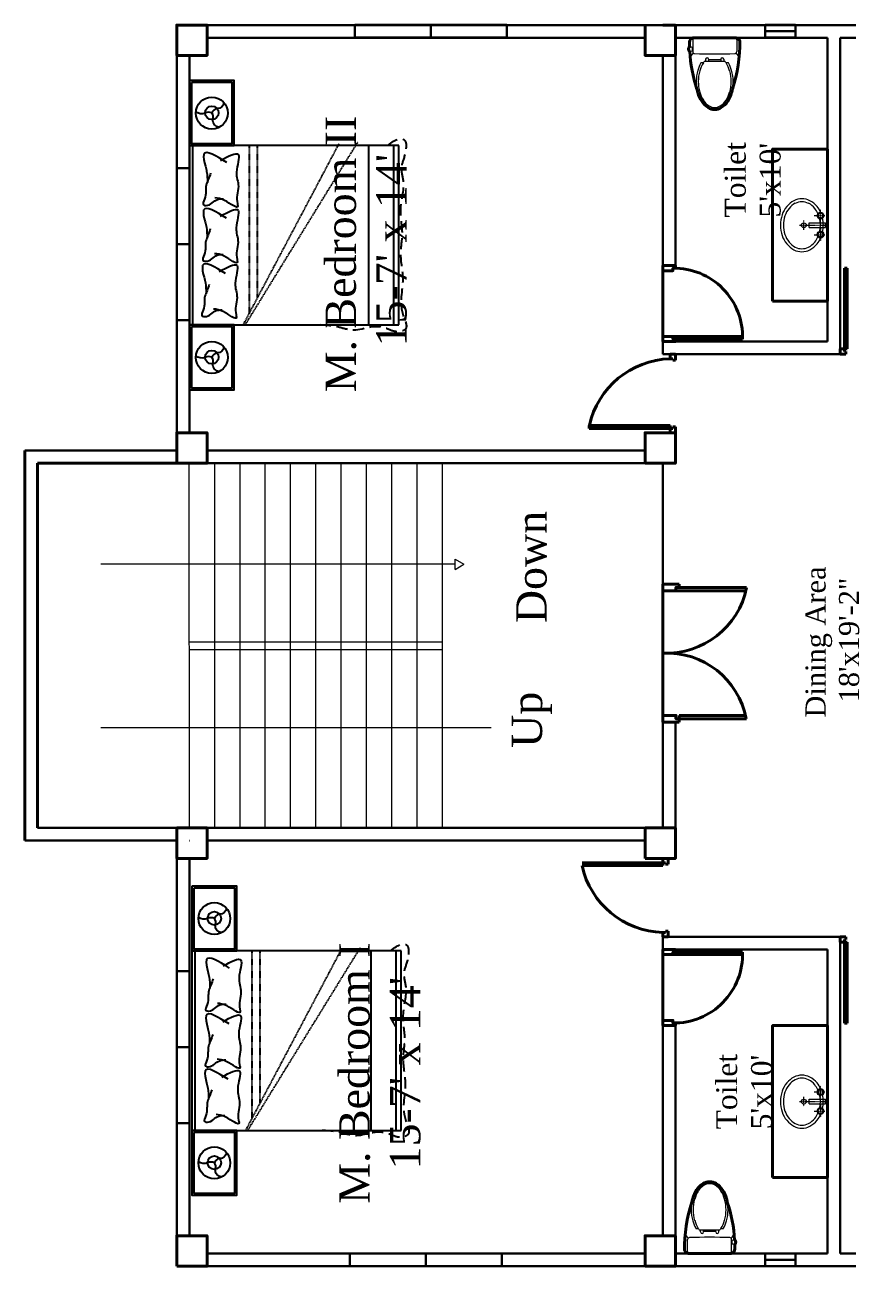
# Model space of a CAD drawing. Header units: inches. Extents: x -79350 to 491628, y -93215 to 155882.
# Drawn here: x -79350 to -79025.2, y -11001.9 to -10511.8 of the extents above; entities that cross this region are included whole.
import ezdxf

# ---------------------------------------------------------------- set-up
doc = ezdxf.new("R2010")
doc.units = ezdxf.units.IN
doc.header["$MEASUREMENT"] = 0
doc.linetypes.add('DASHDOT2', pattern=[0.5, 0.25, -0.125, 0, -0.125])
doc.linetypes.add('DASHED2', pattern=[0.375, 0.25, -0.125])
doc.layers.get('0').update_dxf_attribs({"lineweight": 30})
for name, color, linetype, lineweight in [('Column', 1, 'Continuous', 30), ('Letter', 7, 'Continuous', 20), ('LINE', 7, 'Continuous', 20), ('SANITARY', 42, 'Continuous', 13)]:
    doc.layers.add(name, color=color, linetype=linetype, lineweight=lineweight)
doc.layers.add('Door', color=7, linetype='Continuous', lineweight=40, true_color=0x763422)
doc.layers.add('Window', color=7, linetype='Continuous', lineweight=30, true_color=0x6b99dd)
for name, color, linetype in [('FURHATCH', 57, 'Continuous'), ('FURNITURE', 53, 'Continuous'), ('Stairs', 7, 'Continuous'), ('Wall', 7, 'Continuous')]:
    doc.layers.add(name, color=color, linetype=linetype)
doc.styles.get("Standard").update_dxf_attribs({"font": 'times.ttf', "height": 12})

# ---------------------------------------------------------------- blocks, each defined once
blk = doc.blocks.new('d30')
at = {"layer": 'Door', "ltscale": 0.3}
for p, q in [((37959.6, 7135.13), (37959.6, 7162.63)), ((37960.6, 7135.13), (37960.6, 7162.63)), ((37931.6, 7131.13), (37933.6, 7131.13)), ((37933.6, 7131.13), (37959.6, 7131.13)), ((37959.6, 7131.13), (37961.6, 7131.13))]:
    blk.add_line(p, q, dxfattribs=at)
for points in [[(37931.6, 7131.13), (37931.6, 7136.13), (37932.6, 7136.13), (37932.6, 7135.13), (37933.6, 7135.13), (37933.6, 7131.13)], [(37961.6, 7131.13), (37961.6, 7136.13), (37960.6, 7136.13), (37960.6, 7135.13), (37959.6, 7135.13), (37959.6, 7131.13)]]:
    blk.add_lwpolyline(points, dxfattribs=at)
blk.add_arc((37959.69, 7135.55), 27.09, 88.0728, 180.8948, dxfattribs=at)
blk = doc.blocks.new('A$Cd981bfd4')
at = {"layer": 'Door', "ltscale": 0.3}
for p, q in [((20.56, 42), (25.56, 42)), ((25.56, 42), (25.56, 40)), ((0, 41), (20.56, 41)), ((0, 40), (20.56, 40)), ((20.56, 40), (20.56, 41)), ((25.56, 40), (25.56, 21)), ((25.56, 2), (25.56, 21)), ((0, 2), (21.56, 2)), ((0, 1), (21.56, 1)), ((20.56, 0), (25.56, 0))]:
    blk.add_line(p, q, dxfattribs=at)
for points in [[(25.56, 42), (25.56, 40), (21.56, 40), (21.56, 41), (20.56, 41), (20.56, 42)], [(25.56, 0), (25.56, 2), (21.56, 2), (21.56, 1), (20.56, 1), (20.56, 0)]]:
    blk.add_lwpolyline(points, dxfattribs=at)
for centre, radius, start, end in [((24.32, 45.55), 24.58, 190.6572, 272.9002), ((24.43, -3.89), 24.91, 87.3888, 168.6891)]:
    blk.add_arc(centre, radius, start, end, dxfattribs=at)
blk = doc.blocks.new('yq_bed_01')
at = {"linetype": 'Continuous', "ltscale": 1000}
for p, q in [((2100, 900), (0, 900)), ((0, 900), (0, -900)), ((2100, -900), (2100, 900)), ((0, -900), (2100, -900))]:
    blk.add_line(p, q, dxfattribs=at)
at = {"linetype": 'Continuous'}
for points in [[(0, 1550), (0, 900), (450, 900), (450, 1550)], [(0, -900), (0, -1550), (450, -1550), (450, -900)]]:
    blk.add_lwpolyline(points, close=True, dxfattribs=at)
for centre in [(225, 1225), (225, -1225)]:
    blk.add_circle(centre, 160, dxfattribs=at)
at = {"layer": 'FURHATCH', "linetype": 'Continuous', "ltscale": 1000}
for p, q in [((30, 900), (30, -900)), ((1800, -900), (1800, 900)), ((2050, -900), (2050, 900))]:
    blk.add_line(p, q, dxfattribs=at)
at = {"layer": 'FURHATCH', "linetype": 'DASHED2', "ltscale": 0.5}
for p, q in [((540, -900), (1504, 921)), ((560, -900), (1689, 931)), ((600, 900), (600, -782)), ((680, 900), (680, -625))]:
    blk.add_line(p, q, dxfattribs=at)
at = {"layer": 'FURHATCH', "linetype": 'Continuous'}
for points in [[(20, 1530), (20, 920), (430, 920), (430, 1530)], [(20, -920), (20, -1530), (430, -1530), (430, -920)]]:
    blk.add_lwpolyline(points, close=True, dxfattribs=at)
for points in [[(346, 1329, -0.398826), (280, 1270, 0.069197), (273, 1269, 0.240714), (225, 1227, -0.240714)], [(225, 1227, 0.228099), (158, 1225, -0.317646), (66, 1242)], [(300, 1084, -0.414712), (235, 1160, 0.258086), (225, 1227)], [(225, -1223, 0.228099), (158, -1225, -0.317646), (66, -1208)], [(346, -1121, -0.398826), (280, -1180, 0.069197), (273, -1181, 0.240714), (225, -1223, -0.240714)], [(300, -1366, -0.414712), (235, -1290, 0.258086), (225, -1223)]]:
    blk.add_lwpolyline(points, format="xyb", dxfattribs=at)
for centre in [(225, 1227), (225, -1223)]:
    blk.add_circle(centre, 67.5, dxfattribs=at)
at = {"layer": 'FURHATCH', "linetype": 'DASHED2', "ltscale": 451.947922}
blk.add_open_spline([(1992, 900), (2071, 970), (2189, 999), (2167, 789), (2108, 682), (2173, 491), (2091, 272), (2150, 28), (2100, -200), (2173, -484), (2083, -701), (2209, -948), (2066, -979), (1864, -867), (1699, -991), (1474, -909), (1368, -903), (1308, -900)], degree=3, knots=[0, 0, 0, 0, 140.356688, 240.855445, 374.272085, 514.628774, 800.960617, 1037.309606, 1234.977718, 1501.883052, 1872.056655, 1990.732643, 2052.345442, 2125.407537, 2467.000811, 2608.004871, 2786.638856, 2786.638856, 2786.638856, 2786.638856], dxfattribs=at)
at = {"layer": 'FURHATCH', "linetype": 'Continuous', "ltscale": 1000}
for points, knots in [([(376, 729), (270, 795), (112, 892), (156, 710), (179, 623), (180, 565), (181, 528)], [0, 0, 0, 0, 257.192142, 380.388355, 440.188761, 557.045341, 557.045341, 557.045341, 557.045341]), ([(313, 750), (392, 793), (546, 876), (461, 661), (480, 562), (498, 484), (476, 402), (475, 340), (499, 246), (355, 365), (285, 372), (256, 374)], [0, 0, 0, 0, 197.98522, 383.798459, 461.536852, 537.063609, 629.138715, 719.341985, 744.183766, 895.041347, 1000.692483, 1000.692483, 1000.692483, 1000.692483]), ([(213, 622), (206, 601), (192, 561), (153, 477), (178, 400), (123, 302), (210, 290), (256, 366), (322, 366), (343, 366)], [0, 0, 0, 0, 70.314327, 132.712823, 281.06886, 345.030234, 373.143701, 508.899423, 574.349148, 574.349148, 574.349148, 574.349148]), ([(373, 170), (267, 236), (109, 333), (153, 151), (176, 64), (177, 6), (178, -31)], [0, 0, 0, 0, 257.192142, 380.388355, 440.188761, 557.045341, 557.045341, 557.045341, 557.045341]), ([(309, 191), (389, 234), (543, 317), (458, 102), (477, 3), (495, -75), (472, -157), (472, -219), (496, -313), (352, -194), (282, -187), (253, -185)], [0, 0, 0, 0, 197.98522, 383.798459, 461.536852, 537.063609, 629.138715, 719.341985, 744.183766, 895.041347, 1000.692483, 1000.692483, 1000.692483, 1000.692483]), ([(210, 63), (203, 42), (189, 2), (150, -82), (175, -159), (120, -257), (207, -269), (253, -193), (319, -193), (340, -193)], [0, 0, 0, 0, 70.314327, 132.712823, 281.06886, 345.030234, 373.143701, 508.899423, 574.349148, 574.349148, 574.349148, 574.349148]), ([(363, -385), (257, -319), (99, -222), (143, -405), (166, -492), (167, -549), (168, -587)], [0, 0, 0, 0, 257.192142, 380.388355, 440.188761, 557.045341, 557.045341, 557.045341, 557.045341]), ([(300, -364), (379, -321), (533, -238), (448, -453), (467, -553), (485, -631), (463, -712), (462, -774), (486, -868), (342, -750), (272, -743), (243, -740)], [0, 0, 0, 0, 197.98522, 383.798459, 461.536852, 537.063609, 629.138715, 719.341985, 744.183766, 895.041347, 1000.692483, 1000.692483, 1000.692483, 1000.692483]), ([(200, -493), (193, -514), (179, -553), (140, -637), (165, -714), (110, -812), (197, -824), (243, -749), (309, -749), (330, -749)], [0, 0, 0, 0, 70.314327, 132.712823, 281.06886, 345.030234, 373.143701, 508.899423, 574.349148, 574.349148, 574.349148, 574.349148])]:
    blk.add_open_spline(points, degree=3, knots=knots, dxfattribs=at)
blk = doc.blocks.new('yq_sink_01')
at = {"linetype": 'DASHDOT2'}
for p, q in [((69, 24), (69, 158)), ((131, 97), (26, 97)), ((236, 48), (236, -48)), ((278, 0), (26, 0)), ((131, -97), (26, -97)), ((69, -24), (69, -158))]:
    blk.add_line(p, q, dxfattribs=at)
for p, q in [((183, 24), (20, 24)), ((20, 24), (20, -24)), ((183, 24), (183, -24)), ((183, -24), (20, -24))]:
    blk.add_line(p, q)
for centre, radius in [((69, 95), 33.5), ((69, 95), 23.9), ((236, 1), 23.9), ((69, -95), 33.5), ((69, -95), 23.9)]:
    blk.add_circle(centre, radius)
for centre, radius, start, end in [((255, 91), 176, 62.9478, 117.0522), ((312, 19), 269, 140.9541, 156.021), ((312, 19), 239, 140.9541, 155.6677), ((277, 47), 224, 117.0522, 140.9541), ((277, 47), 195, 117.0522, 140.9541), ((255, 91), 146, 62.9478, 117.0522), ((233, 47), 195, 39.0459, 62.9478), ((233, 47), 224, 39.0459, 62.9478), ((199, 19), 239, 18.571, 39.0459), ((199, 19), 269, 18.571, 39.0459), ((366, 1), 326, 167.8612, 192.4926), ((366, 1), 296, 168.0916, 192.4003), ((145, 1), 296, 0, 18.571), ((145, 1), 296, 341.429, 360), ((145, 1), 326, 360, 18.571), ((145, 1), 326, 341.429, 360), ((312, -17), 239, 204.736, 219.0459), ((199, -17), 239, 320.9541, 341.429), ((199, -17), 269, 320.9541, 341.429), ((312, -17), 269, 204.5507, 219.0459), ((277, -45), 224, 219.0459, 242.9478), ((277, -45), 195, 219.0459, 242.9478), ((255, -88), 176, 242.9478, 297.0522), ((255, -88), 146, 242.9478, 297.0522), ((233, -45), 195, 297.0522, 320.9541), ((233, -45), 224, 297.0522, 320.9541)]:
    blk.add_arc(centre, radius, start, end)
blk = doc.blocks.new('yq_matong_01')
for p, q in [((0, 201), (0, -201)), ((20, 221), (139, 221)), ((252, 138), (252, 114)), ((216, 91), (238, 91)), ((216, 61), (238, 61)), ((223, 61), (223, -61)), ((238, 104), (238, -104)), ((216, -61), (238, -61)), ((216, -91), (238, -91)), ((252, -114), (252, -138)), ((20, -221), (139, -221)), ((97, -221), (97, -226)), ((97, -226), (132, -226)), ((132, -221), (132, -226))]:
    blk.add_line(p, q)
for centre, radius, start, end in [((55, 202), 54.8, 117.322, 181.8992), ((64, -1165), 1417, 71.4068, 91.3856), ((20, 201), 20, 90, 180), ((139, 201), 20, 2.3063, 90), ((217, 161), 83.2, 95.4963, 139.9324), ((-4840, 0), 5003, 357.6937, 2.3063), ((407, -123), 283, 105.2088, 123.2779), ((407, -123), 303, 105.2088, 120.5699), ((439, -242), 427, 74.7912, 105.2088), ((439, -242), 407, 74.7912, 105.2088), ((471, -123), 283, 56.7221, 74.7912), ((471, -123), 303, 56.7221, 74.7912), ((521, -47), 213, 32.2565, 56.7221), ((216, 76), 15, 90, 270), ((357, -47), 193, 123.2779, 128.1384), ((521, -47), 193, 32.2565, 56.7221), ((596, 0), 104, 360, 32.2565), ((596, 0), 124, 360, 32.2565), ((216, -76), 15, 90, 270), ((357, 47), 193, 231.8616, 236.7221), ((407, 123), 283, 236.7221, 254.7912), ((471, 123), 283, 285.2088, 303.2779), ((521, 47), 193, 303.2779, 327.7435), ((521, 47), 213, 303.2779, 327.7435), ((596, 0), 104, 327.7435, 360), ((596, 0), 124, 327.7435, 360), ((51, -204), 51.4, 175.687, 245.0918), ((20, -201), 20, 180, 270), ((157, -247), 63.1, 159.6834, 188.4939), ((72, -247), 63.1, 352.0944, 20.3166), ((64, 1165), 1417, 272.8967, 288.5932), ((139, -201), 20, 270, 357.6937), ((217, -161), 83.2, 220.0676, 264.5037), ((407, 123), 303, 239.4301, 254.7912), ((439, 242), 427, 254.7912, 285.2088), ((439, 242), 407, 254.7912, 285.2088), ((471, 123), 303, 285.2088, 303.2779), ((64, 1165), 1417, 268.6144, 271.2036), ((114, -226), 37, 237.5287, 304.2772)]:
    blk.add_arc(centre, radius, start, end)

msp = doc.modelspace()

# ---------------------------------------------------------------- linework, layer by layer
for p, q in [((-79289.99, -10516.85), (-79289.99, -10511.85)), ((-79284.99, -10511.85), (-79289.99, -10511.85)), ((-78684.99, -10511.85), (-79284.99, -10511.85)), ((-79289.99, -10516.85), (-79289.99, -10679.85)), ((-79104.99, -10516.85), (-79277.99, -10516.85)), ((-79032.99, -10516.85), (-79092.99, -10516.85)), ((-79032.99, -10516.85), (-79032.99, -10636.85)), ((-78941.99, -10516.85), (-79027.99, -10516.85)), ((-79027.99, -10516.85), (-79027.99, -10639.73)), ((-79284.99, -10523.85), (-79284.99, -10672.85)), ((-79097.99, -10523.85), (-79097.99, -10641.85)), ((-79092.99, -10607.85), (-79092.99, -10523.85)), ((-79092.99, -10636.85), (-79092.99, -10634.85)), ((-79092.99, -10636.85), (-79032.99, -10636.85)), ((-79097.99, -10641.85), (-79027.99, -10641.85)), ((-79289.99, -10679.85), (-79349.99, -10679.85)), ((-79104.99, -10679.85), (-79277.99, -10679.85)), ((-79289.99, -10684.85), (-79284.99, -10684.85)), ((-79097.99, -10684.85), (-79284.99, -10684.85)), ((-79289.99, -10828.85), (-79345.03, -10828.85)), ((-79289.99, -10828.85), (-79284.99, -10828.85)), ((-79284.99, -10828.85), (-79097.99, -10828.85)), ((-79097.99, -10828.85), (-79097.99, -10828.97)), ((-79289.99, -10833.85), (-79349.99, -10833.85)), ((-79277.99, -10833.85), (-79104.99, -10833.85)), ((-79289.99, -10840.85), (-79289.99, -10996.85)), ((-79284.99, -10840.85), (-79284.99, -10989.85)), ((-79097.99, -10871.85), (-79097.99, -10878.85)), ((-79092.99, -10871.85), (-79027.99, -10871.85)), ((-79027.99, -10996.85), (-79027.99, -10871.85)), ((-79097.99, -10878.85), (-79097.99, -10876.85)), ((-79092.99, -10876.85), (-79092.99, -10878.85)), ((-79092.99, -10878.85), (-79092.99, -10876.85)), ((-79092.99, -10876.85), (-79032.99, -10876.85)), ((-79032.99, -10996.85), (-79032.99, -10876.85)), ((-79097.99, -10904.85), (-79097.99, -10972.85)), ((-79097.99, -10989.85), (-79097.99, -10904.85)), ((-79092.99, -10905.85), (-79092.99, -10973.52)), ((-79092.99, -10989.85), (-79092.99, -10905.85)), ((-79289.99, -10996.85), (-79289.99, -11001.85)), ((-79277.99, -10996.85), (-79104.99, -10996.85)), ((-79092.99, -10996.85), (-79032.99, -10996.85)), ((-79027.99, -10996.85), (-78876.99, -10996.85)), ((-79284.99, -11001.85), (-79289.99, -11001.85)), ((-79284.99, -11001.85), (-78684.99, -11001.85))]:
    msp.add_line(p, q)
at = {"color": 7, "linetype": 'ByBlock', "lineweight": 40}
msp.add_line((-79027.99, -10641.85), (-79025.99, -10641.85), dxfattribs=at)
at = {"lineweight": 20}
for p, q in [((-79284.99, -10828.85), (-79285.03, -10684.85)), ((-79274.99, -10828.85), (-79274.99, -10684.85)), ((-79264.99, -10828.85), (-79264.99, -10684.85)), ((-79254.99, -10828.85), (-79254.99, -10684.85)), ((-79244.99, -10828.85), (-79244.99, -10684.85)), ((-79234.99, -10828.85), (-79234.99, -10684.85)), ((-79224.99, -10828.85), (-79224.99, -10684.85)), ((-79214.99, -10828.85), (-79214.99, -10684.85)), ((-79204.99, -10828.85), (-79204.99, -10684.85)), ((-79194.99, -10828.85), (-79194.99, -10684.85)), ((-79184.99, -10828.85), (-79184.99, -10684.85)), ((-79180.03, -10726.79), (-79180.03, -10722.75)), ((-79180.03, -10722.75), (-79176.59, -10724.76)), ((-79180.03, -10724.76), (-79319.92, -10724.76)), ((-79180.03, -10726.79), (-79176.59, -10724.76)), ((-79284.99, -10755.35), (-79184.99, -10755.35)), ((-79284.99, -10758.35), (-79184.99, -10758.35)), ((-79319.92, -10789.24), (-79165.75, -10789.24))]:
    msp.add_line(p, q, dxfattribs=at)
at = {"linetype": 'ByBlock'}
for p, q in [((-79097.99, -10738.81), (-79097.99, -10684.85)), ((-79097.99, -10780.81), (-79097.99, -10828.85)), ((-79092.99, -10787.02), (-79092.99, -10828.85)), ((-79092.99, -10871.85), (-79097.99, -10871.85))]:
    msp.add_line(p, q, dxfattribs=at)
at = {"color": 200, "lineweight": 20}
msp.add_line((-79176.59, -10724.76), (-79176.59, -10724.76), dxfattribs=at)
at = {"layer": 'Column'}
for p, q in [((-79289.99, -10516.85), (-79289.99, -10511.85)), ((-79289.99, -10511.85), (-79285.03, -10511.85)), ((-79289.99, -10684.85), (-79289.99, -10679.85)), ((-79285.03, -10684.85), (-79289.99, -10684.85)), ((-79098.28, -10684.85), (-79092.99, -10684.85)), ((-79289.99, -10828.85), (-79285.03, -10828.85)), ((-79092.99, -10828.85), (-79097.99, -10828.85)), ((-79289.99, -11001.85), (-79289.99, -10996.85)), ((-79285.03, -11001.85), (-79289.99, -11001.85)), ((-79093.03, -10998.85), (-79093.03, -11001.85))]:
    msp.add_line(p, q, dxfattribs=at)
at = {"layer": 'Column', "lineweight": 40}
for p, q in [((-79284.99, -10511.85), (-79289.99, -10511.85)), ((-79289.99, -10523.85), (-79284.99, -10523.85)), ((-79101.49, -10523.85), (-79092.99, -10523.85)), ((-79284.99, -10672.85), (-79289.99, -10672.85)), ((-79289.99, -10684.85), (-79284.99, -10684.85)), ((-79284.99, -10828.85), (-79289.99, -10828.85)), ((-79289.99, -10840.85), (-79284.99, -10840.85)), ((-79289.99, -10989.85), (-79289.99, -11001.85)), ((-79277.99, -10989.85), (-79289.99, -10989.85)), ((-79277.99, -11001.85), (-79277.99, -10989.85)), ((-79092.99, -10989.85), (-79101.49, -10989.85)), ((-79289.99, -11001.85), (-79277.99, -11001.85)), ((-79093.03, -11001.85), (-79092.99, -11001.85))]:
    msp.add_line(p, q, dxfattribs=at)
at = {"layer": 'Column', "color": 7, "lineweight": 40}
for points in [[(-79289.99, -10523.85), (-79289.99, -10511.85), (-79277.99, -10511.85), (-79277.99, -10523.85)], [(-79289.99, -10523.85), (-79289.99, -10511.85), (-79277.99, -10511.85), (-79277.99, -10523.85)], [(-79289.99, -10684.85), (-79289.99, -10672.85), (-79277.99, -10672.85), (-79277.99, -10684.85)], [(-79289.99, -10684.85), (-79289.99, -10672.85), (-79277.99, -10672.85), (-79277.99, -10684.85)], [(-79104.99, -10684.85), (-79104.99, -10672.85), (-79092.99, -10672.85), (-79092.99, -10684.85)], [(-79289.99, -10840.85), (-79289.99, -10828.85), (-79277.99, -10828.85), (-79277.99, -10840.85)], [(-79289.99, -10840.85), (-79289.99, -10828.85), (-79277.99, -10828.85), (-79277.99, -10840.85)], [(-79104.99, -10840.85), (-79104.99, -10828.85), (-79092.99, -10828.85), (-79092.99, -10840.85)], [(-79289.99, -11001.85), (-79289.99, -10989.85), (-79277.99, -10989.85), (-79277.99, -11001.85)]]:
    msp.add_lwpolyline(points, close=True, dxfattribs=at)
for points in [[(-79092.99, -10511.85), (-79092.99, -10523.85), (-79104.99, -10523.85), (-79104.99, -10511.85)], [(-79095.49, -10840.85), (-79104.99, -10840.85)], [(-79104.99, -10996.85), (-79104.99, -10989.85)], [(-79104.99, -11001.85), (-79104.99, -10989.85), (-79092.99, -10989.85), (-79092.99, -11001.85), (-79093.03, -11001.85)], [(-79092.99, -10989.85), (-79092.99, -10996.85)]]:
    msp.add_lwpolyline(points, dxfattribs=at)
at = {"layer": 'Door'}
for p, q in [((-79097.99, -10511.85), (-79092.99, -10511.85)), ((-79097.99, -10684.85), (-79098.28, -10684.85)), ((-79097.99, -10684.85), (-79092.99, -10684.85)), ((-79097.99, -10828.85), (-79092.99, -10828.85)), ((-79093.03, -11001.85), (-79093.03, -10998.85))]:
    msp.add_line(p, q, dxfattribs=at)
at = {"layer": 'Door', "linetype": 'ByBlock', "lineweight": 40}
for p, q in [((-79025.16, -10607.84), (-79026.22, -10607.84)), ((-79026.22, -10607.84), (-79026.22, -10639.73)), ((-79025.16, -10639.73), (-79025.16, -10607.84)), ((-79095.12, -10641.85), (-79095.12, -10643.62)), ((-79092.99, -10641.85), (-79095.12, -10641.85)), ((-79095.12, -10643.62), (-79094.05, -10643.62)), ((-79094.05, -10643.62), (-79094.05, -10644.15)), ((-79094.05, -10644.15), (-79092.99, -10644.15)), ((-79092.99, -10644.15), (-79092.99, -10641.85)), ((-79027.99, -10641.85), (-79027.99, -10639.73)), ((-79027.99, -10639.73), (-79026.22, -10639.73)), ((-79027.99, -10641.85), (-79027.99, -10639.73)), ((-79025.69, -10641.85), (-79027.99, -10641.85)), ((-79026.22, -10639.73), (-79026.22, -10640.79)), ((-79026.22, -10639.73), (-79025.16, -10639.73)), ((-79026.22, -10640.79), (-79025.69, -10640.79)), ((-79025.69, -10640.79), (-79025.69, -10641.85)), ((-79095.12, -10670.02), (-79127.01, -10670.02)), ((-79127.01, -10670.02), (-79127.01, -10671.08)), ((-79127.01, -10671.08), (-79095.12, -10671.08)), ((-79095.12, -10671.08), (-79095.12, -10670.02)), ((-79095.12, -10672.85), (-79095.12, -10671.08)), ((-79095.12, -10671.08), (-79094.05, -10671.08)), ((-79092.99, -10672.85), (-79095.12, -10672.85)), ((-79094.05, -10671.08), (-79094.05, -10670.55)), ((-79094.05, -10670.55), (-79092.99, -10670.55)), ((-79092.99, -10670.55), (-79092.99, -10672.85)), ((-79129.88, -10842.62), (-79097.99, -10842.62)), ((-79097.99, -10843.69), (-79129.88, -10843.69)), ((-79127.01, -10843.69), (-79127.01, -10842.62)), ((-79097.99, -10840.85), (-79097.99, -10842.62)), ((-79095.87, -10840.85), (-79097.99, -10840.85)), ((-79097.99, -10842.62), (-79096.93, -10842.62)), ((-79097.99, -10842.62), (-79097.99, -10843.69)), ((-79096.93, -10842.62), (-79096.93, -10843.15)), ((-79096.93, -10843.15), (-79095.87, -10843.15)), ((-79095.87, -10843.15), (-79095.87, -10840.85)), ((-79096.93, -10870.08), (-79096.93, -10869.55)), ((-79096.93, -10869.55), (-79095.87, -10869.55)), ((-79095.87, -10869.55), (-79095.87, -10871.85)), ((-79097.99, -10871.85), (-79097.99, -10870.08)), ((-79097.99, -10870.08), (-79096.93, -10870.08)), ((-79095.87, -10871.85), (-79097.99, -10871.85)), ((-79027.99, -10871.85), (-79027.99, -10873.98)), ((-79025.69, -10871.85), (-79027.99, -10871.85)), ((-79027.99, -10871.85), (-79027.99, -10873.98)), ((-79027.99, -10873.98), (-79026.22, -10873.98)), ((-79026.22, -10873.98), (-79026.22, -10872.91)), ((-79026.22, -10872.91), (-79025.69, -10872.91)), ((-79026.22, -10873.98), (-79025.16, -10873.98)), ((-79026.22, -10905.87), (-79026.22, -10873.98)), ((-79025.69, -10872.91), (-79025.69, -10871.85)), ((-79025.16, -10873.98), (-79025.16, -10905.87)), ((-79025.16, -10905.87), (-79026.22, -10905.87))]:
    msp.add_line(p, q, dxfattribs=at)
for centre, start, end in [((-79094.16, -10677.24), 91.625, 167.601), ((-79097.04, -10836.47), 192.399, 268.375)]:
    msp.add_arc(centre, 33.63, start, end, dxfattribs=at)
at = {"layer": 'LINE', "linetype": 'ByBlock', "lineweight": 40}
for p, q in [((-79349.99, -10833.85), (-79349.99, -10679.85)), ((-79345.03, -10828.85), (-79344.99, -10684.85)), ((-79104.99, -11001.85), (-79093.03, -11001.85))]:
    msp.add_line(p, q, dxfattribs=at)
at = {"layer": 'LINE', "lineweight": 40}
msp.add_line((-79344.99, -10684.85), (-79289.99, -10684.85), dxfattribs=at)
at = {"layer": 'SANITARY', "lineweight": 40}
for points in [[(-79070.5, -10537.15, 0.087396), (-79067.61, -10518.02, 0.289473), (-79069.6, -10516.85), (-79085.39, -10516.85, 0.312446), (-79087.37, -10518.02, 0.011298), (-79087.38, -10520.54, 0.022445), (-79087.6, -10520.56, 0.29977), (-79087.57, -10522.16, 0.02582), (-79087.32, -10522.19, 0.068596), (-79084.48, -10537.15, 0.021224), (-79084.16, -10538.54, 0.079005), (-79082.63, -10541.96, 0.107159), (-79080.09, -10544.45, 0.141682), (-79077.49, -10545.2, 0.141682), (-79074.89, -10544.45, 0.107159), (-79072.36, -10541.96, 0.079005), (-79070.82, -10538.54, 0.021224)], [(-79086.48, -10976.55, 0.087396), (-79089.37, -10995.69, 0.289473), (-79087.39, -10996.85), (-79071.6, -10996.85, 0.312446), (-79069.61, -10995.69, 0.011298), (-79069.6, -10993.17, 0.022445), (-79069.38, -10993.14, 0.29977), (-79069.41, -10991.54, 0.02582), (-79069.66, -10991.52, 0.068596), (-79072.5, -10976.55, 0.021224), (-79072.82, -10975.16, 0.079005), (-79074.36, -10971.75, 0.107159), (-79076.89, -10969.26, 0.141682), (-79079.49, -10968.51, 0.141682), (-79082.09, -10969.26, 0.107159), (-79084.63, -10971.75, 0.079005), (-79086.16, -10975.16, 0.021224)]]:
    msp.add_lwpolyline(points, format="xyb", close=True, dxfattribs=at)
at = {"layer": 'SANITARY', "linetype": 'ByBlock', "lineweight": 40}
for points in [[(-79054.65, -10620.85), (-79032.99, -10620.85), (-79032.99, -10560.85), (-79054.65, -10560.85)], [(-79054.65, -10966.85), (-79032.99, -10966.85), (-79032.99, -10906.85), (-79054.65, -10906.85)]]:
    msp.add_lwpolyline(points, close=True, dxfattribs=at)
at = {"layer": 'Wall'}
for p, q in [((-79092.99, -10523.85), (-79092.99, -10516.85)), ((-79097.99, -10762.77), (-79097.99, -10756.85)), ((-79284.99, -10833.97), (-79285.03, -10833.97)), ((-79092.99, -10989.85), (-79092.99, -10996.85))]:
    msp.add_line(p, q, dxfattribs=at)
at = {"layer": 'Wall', "color": 1, "lineweight": 40}
for p, q in [((-79097.99, -10828.85), (-79092.99, -10828.85)), ((-79092.99, -10996.85), (-79092.99, -11001.85)), ((-79092.99, -11001.85), (-79093.03, -11001.85))]:
    msp.add_line(p, q, dxfattribs=at)
at = {"layer": 'Window'}
for p, q in [((-79219.59, -10511.77), (-79159.59, -10511.77)), ((-79219.59, -10516.77), (-79219.59, -10511.77)), ((-79189.59, -10511.77), (-79189.59, -10516.77)), ((-79159.59, -10511.77), (-79159.59, -10516.77)), ((-79057.59, -10511.77), (-79045.59, -10511.77)), ((-79057.59, -10516.77), (-79057.59, -10511.77)), ((-79057.59, -10511.77), (-79045.59, -10511.77)), ((-79057.59, -10511.77), (-79045.59, -10511.77)), ((-79057.59, -10511.77), (-79045.59, -10511.77)), ((-79045.59, -10511.77), (-79045.59, -10516.77)), ((-79159.59, -10516.77), (-79219.59, -10516.77)), ((-79057.59, -10514.27), (-79045.59, -10514.27)), ((-79045.59, -10516.77), (-79057.59, -10516.77)), ((-79057.59, -10516.77), (-79045.59, -10516.77)), ((-79289.99, -10628.35), (-79289.99, -10568.35)), ((-79289.99, -10568.35), (-79284.99, -10568.35)), ((-79284.99, -10568.35), (-79284.99, -10628.35)), ((-79289.99, -10598.35), (-79284.99, -10598.35)), ((-79284.99, -10628.35), (-79289.99, -10628.35)), ((-79289.99, -10945.35), (-79289.99, -10885.35)), ((-79289.99, -10885.35), (-79284.99, -10885.35)), ((-79284.99, -10885.35), (-79284.99, -10945.35)), ((-79289.99, -10915.35), (-79284.99, -10915.35)), ((-79284.99, -10945.35), (-79289.99, -10945.35)), ((-79221.59, -10996.85), (-79161.59, -10996.85)), ((-79221.59, -11001.85), (-79221.59, -10996.85)), ((-79191.59, -10996.85), (-79191.59, -11001.85)), ((-79161.59, -10996.85), (-79161.59, -11001.85)), ((-79057.59, -11001.85), (-79057.59, -10996.85)), ((-79057.59, -10996.85), (-79045.59, -10996.85)), ((-79045.59, -10996.85), (-79045.59, -11001.85)), ((-79161.59, -11001.85), (-79221.59, -11001.85)), ((-79057.59, -10999.35), (-79045.59, -10999.35)), ((-79057.59, -11001.85), (-79045.59, -11001.85))]:
    msp.add_line(p, q, dxfattribs=at)

# ---------------------------------------------------------------- block references
at = {"layer": 'FURNITURE', "linetype": 'ByBlock', "lineweight": 40, "xscale": 0.03937007874015748, "yscale": 0.03937007874015748, "zscale": 0.03937007874015748}
msp.add_blockref('yq_bed_01', (-79284.99, -10594.84), dxfattribs=at)
at = {"layer": 'FURNITURE', "color": 116, "linetype": 'ByBlock', "lineweight": 40, "true_color": 0x136734, "xscale": 0.03937007874015748, "yscale": 0.03937007874015748, "zscale": 0.03937007874015748}
msp.add_blockref('yq_bed_01', (-79283.99, -10912.85), dxfattribs=at)
at = {"layer": 'SANITARY', "lineweight": 40, "xscale": 0.03937007874015748, "yscale": 0.03937007874015748, "zscale": 0.03937007874015748}
for p, rotation in [((-79077.49, -10516.85), 270), ((-79079.49, -10996.85), 90)]:
    msp.add_blockref('yq_matong_01', p, dxfattribs=dict(at, rotation=rotation))
at = {"layer": 'SANITARY', "linetype": 'ByBlock', "lineweight": 40, "xscale": 0.03937007874015748, "yscale": 0.03937007874015748, "zscale": 0.03937007874015748, "rotation": 180.000000000015}
for p in [(-79032.99, -10590.85), (-79032.99, -10936.85)]:
    msp.add_blockref('yq_sink_01', p, dxfattribs=at)
at = {"layer": 'Wall', "color": 7, "rotation": 270}
msp.add_blockref('d30', (-86229.12, 27324.75), dxfattribs=at)
at = {"layer": 'Wall', "xscale": 1.295378143688641, "yscale": 1.295378143688641, "zscale": 1.295378143688641, "rotation": 180}
msp.add_blockref('A$Cd981bfd4', (-79064.88, -10732.61), dxfattribs=at)
at = {"layer": 'Wall', "color": 7, "xscale": -1, "rotation": 270}
msp.add_blockref('d30', (-86229.12, -48838.45), dxfattribs=at)

# ---------------------------------------------------------------- texts
at = {"layer": 'Letter', "attachment_point": 1, "rotation": 90}
for s, width, gutter_width, heights, insert, char_height in [("M. Bedroom II^J    15-7' x 14'", 143.7063, 60, [47.61], (-79231.21, -10656.85), 12), ("Toilet^J5'x10'", 97.678, 41.31, [0], (-79073.49, -10587.85), 8.2616), ('Dining Area ^J  18\'x19\'-2"', 95.1702, 39.74, [31.53], (-79041.64, -10785.27), 7.9471), ("M. Bedroom I^J   15-7' x 14'", 143.7063, 60, [47.61], (-79225.78, -10977.23), 12), ("Toilet^J5'x10'", 97.678, 41.31, [0], (-79076.88, -10947.85), 8.2616)]:
    msp.add_mtext_dynamic_manual_height_columns(s, width=width, gutter_width=gutter_width, heights=heights, dxfattribs=dict(at, insert=insert, char_height=char_height))
at = {"layer": 'Stairs', "char_height": 12, "attachment_point": 1, "rotation": 90}
for s, width, insert in [('Down', 86.0171, (-79155.89, -10747.98)), ('Up', 69.7229, (-79157.67, -10797.21))]:
    msp.add_mtext_dynamic_manual_height_columns(s, width=width, gutter_width=60, heights=[0], dxfattribs=dict(at, insert=insert))

doc.saveas('drawing.dxf')
